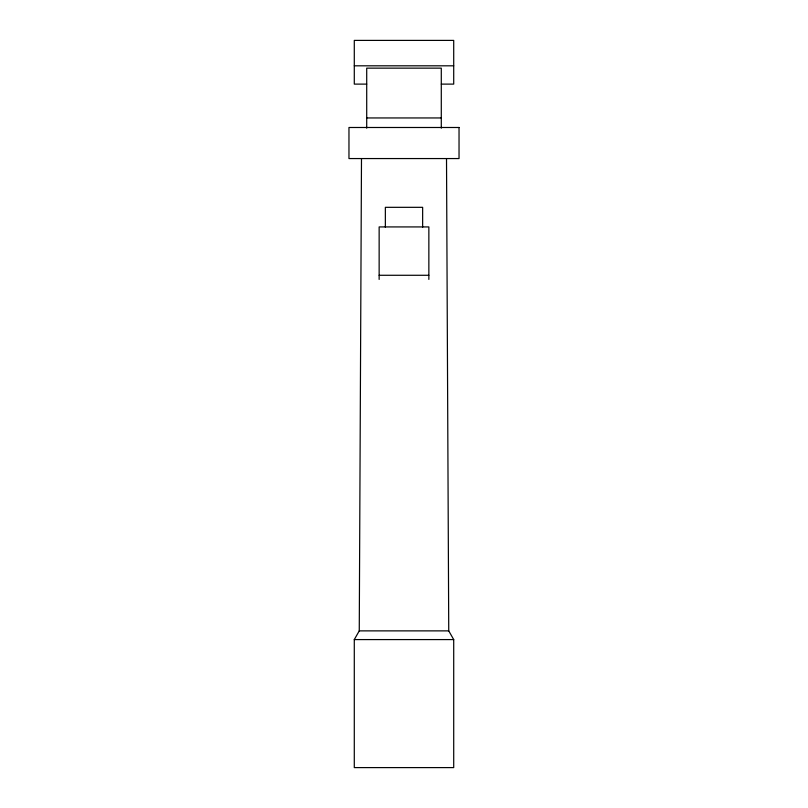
<?xml version="1.0" encoding="UTF-8"?>
<svg xmlns="http://www.w3.org/2000/svg" width="808" height="808" viewBox="0 0 808 808"><rect width="100%" height="100%" fill="white"/><g stroke="black" fill="none" stroke-linecap="round" stroke-linejoin="round"><path stroke-width="1.21" d="M446.511 158.56L448.743 630.876L453.712 639.582L453.712 767.6L354.288 767.6L354.288 639.582L359.257 630.876L361.489 158.56M354.288 65.812L453.712 65.812M366.711 84.113L354.288 84.113L354.288 40.4L453.712 40.4L453.712 84.113L441.289 84.113M366.711 117.948L441.289 117.948M379.144 275.276L428.856 275.276M359.257 630.876L448.743 630.876M354.288 639.582L453.712 639.582M441.289 128.159L441.289 68.145L366.711 68.145L366.711 128.159M428.856 279.427L428.856 226.927L379.144 226.927L379.144 279.427M422.645 227.21L422.645 207.323L385.355 207.323L385.355 227.21M459.035 127.492L348.965 127.492L348.965 158.56L459.035 158.56L459.035 127.492"/></g></svg>
